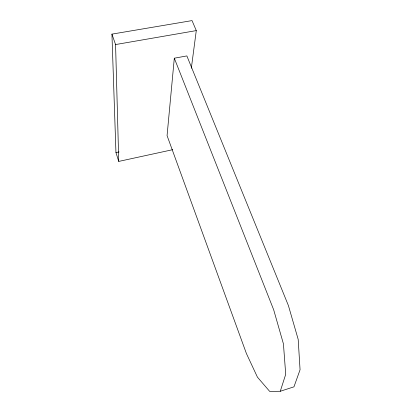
<?xml version="1.0" encoding="UTF-8"?>
<svg xmlns="http://www.w3.org/2000/svg" width="412" height="412" viewBox="0 0 412 412"><rect width="100%" height="100%" fill="white"/><g stroke="black" fill="none" stroke-linecap="round" stroke-linejoin="round"><path stroke-width="0.62" d="M174.307 58.205L167.066 135.605L246.407 353.517L257.428 377.145L269.695 391.4L280.273 391.266L293.957 386.837L300.065 369.765L298.185 339.385L288.405 305.57L186.868 55.919L174.307 58.205L273.692 309.839L283.435 343.881L285.717 374.323L280.273 391.266M191.333 68.217L196.282 30.601L192.038 20.6L111.935 34.124L115.952 152.584L118.754 161.411L172.695 149.69M115.952 152.584L119.068 151.92M111.935 34.124L115.571 44.563L196.282 30.601M115.571 44.563L118.754 161.411"/></g></svg>
